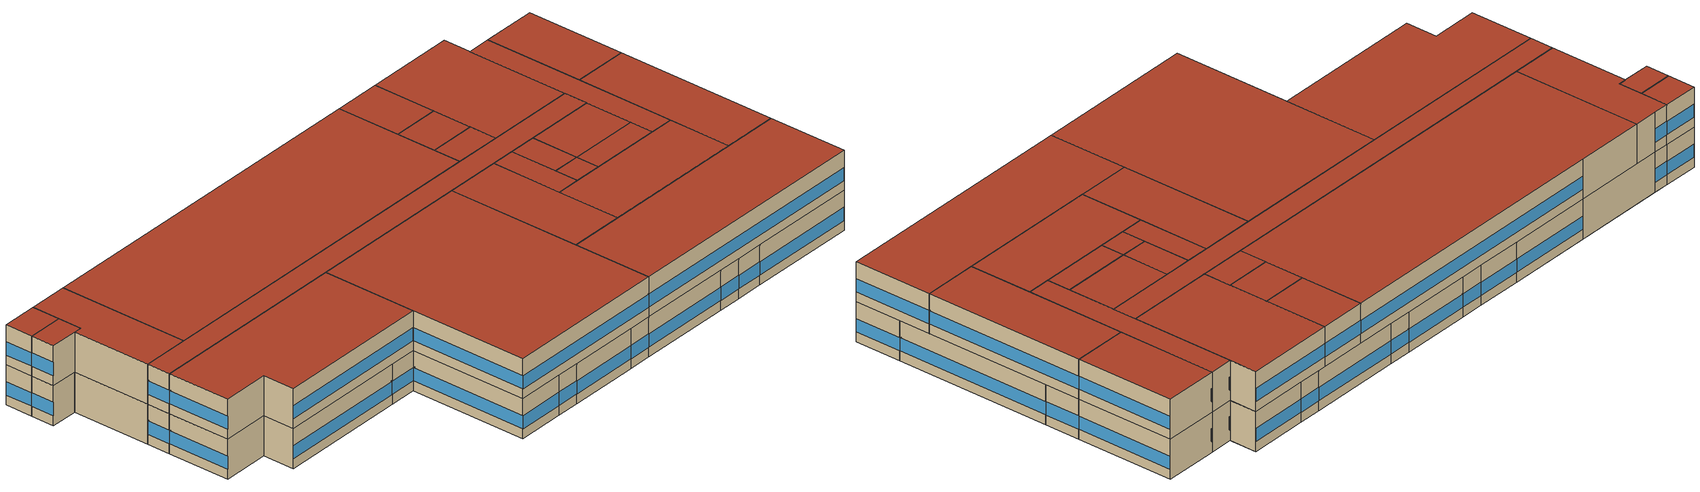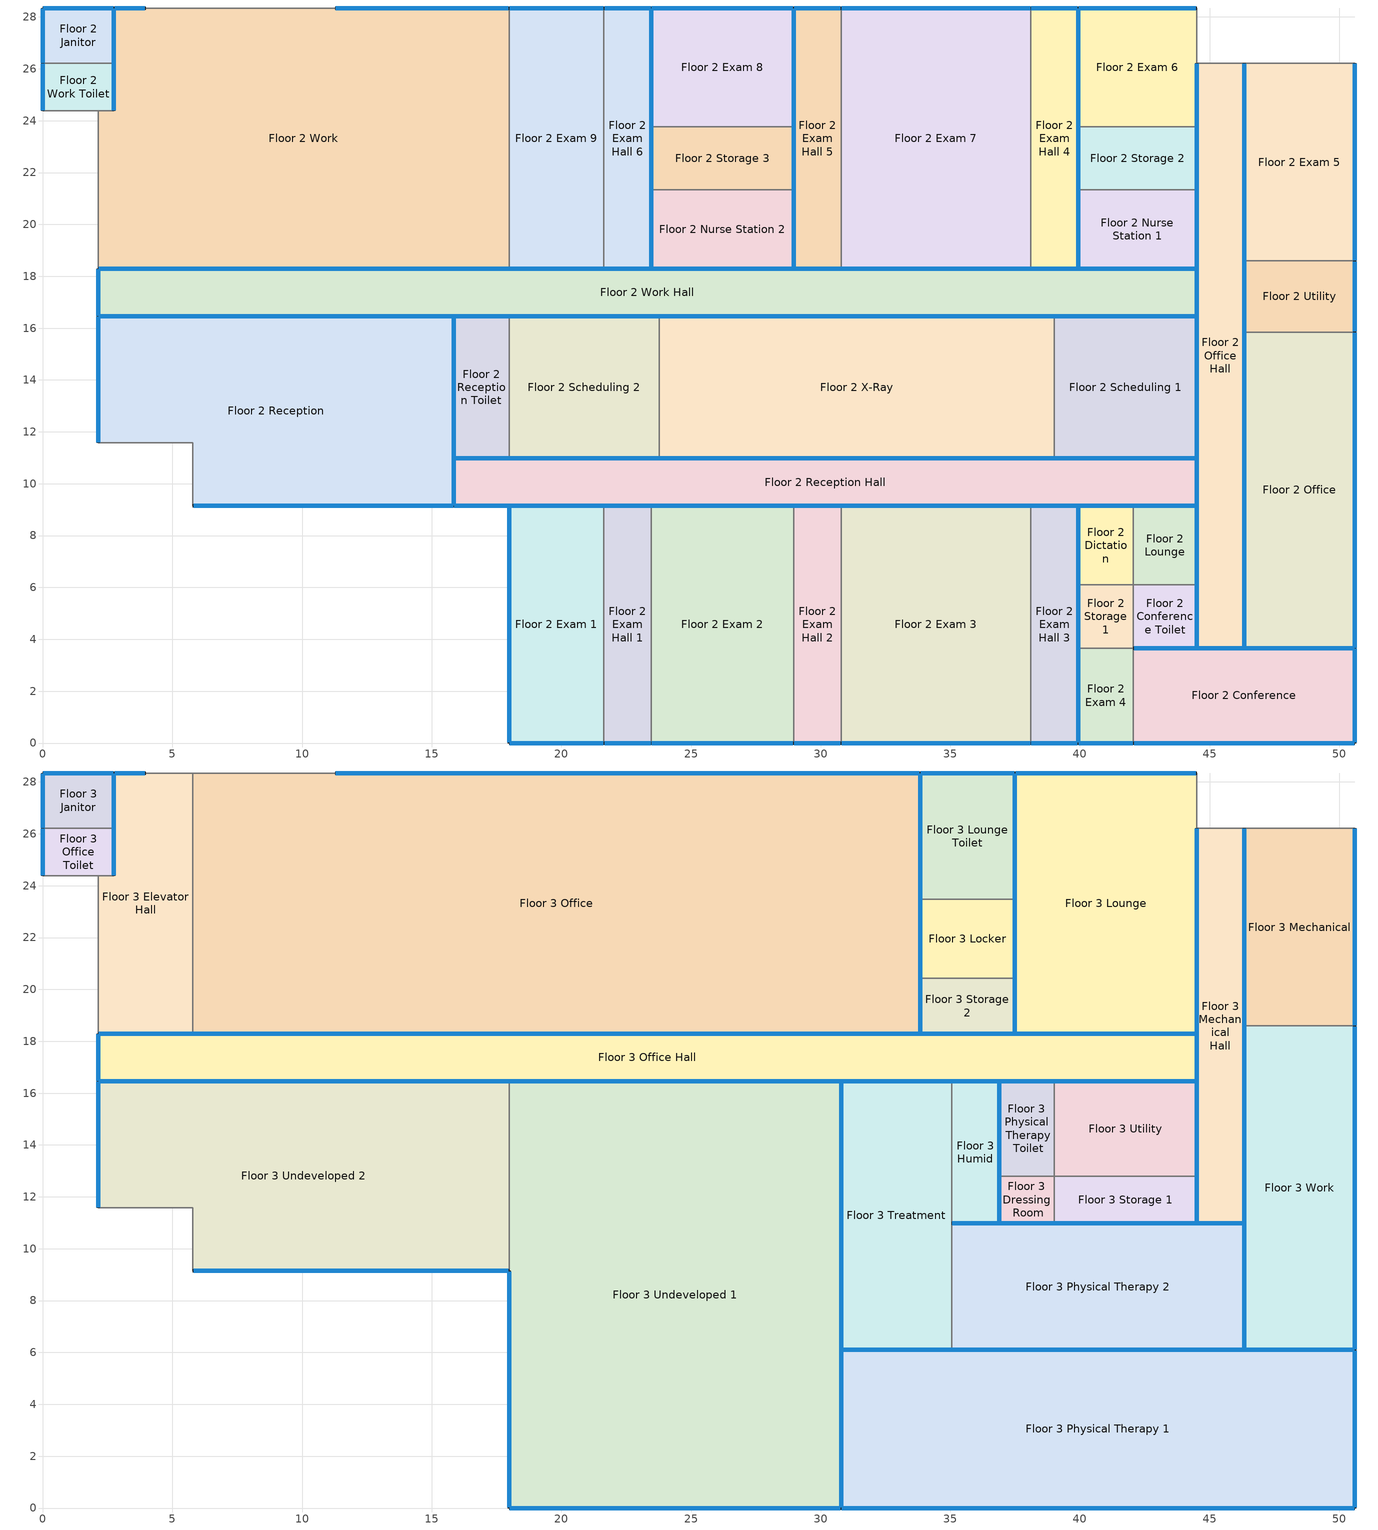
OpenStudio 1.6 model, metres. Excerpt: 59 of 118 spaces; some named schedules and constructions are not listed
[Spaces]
Floor 2 Work
 floor outside: 17.98,28.35 17.98,18.29 2.13,18.29 2.13,24.38 2.74,24.38 2.74,28.35 z3.05
 wall outside: 2.13,18.29 17.98,18.29 / 17.98,28.35 11.28,28.35 / 3.96,28.35 2.74,28.35 2.74,24.38 z3.05:6.1
 wall to Floor 2 Exam 9: 17.98,18.29 17.98,28.35 z3.05:6.1
 wall to Floor 2 Work Toilet: 2.74,24.38 2.13,24.38 z3.05:6.1
 wall to NW Stair: 11.28,28.35 3.96,28.35 z3.05:6.1
 wall to NW Elevator: 2.13,24.38 2.13,18.29 z3.05:6.1
 window: 2.16,18.29 17.96,18.29 / 17.96,28.35 11.3,28.35 z3.81:4.8; 3.94,28.35 2.77,28.35 z3.81:4.84; 2.74,28.32 2.74,24.41 z3.81:4.81
 roof outside: 17.98,18.29 17.98,28.35 2.74,28.35 2.74,24.38 2.13,24.38 2.13,18.29 z6.1
Floor 2 Reception Toilet
 floor outside: 17.98,16.46 17.98,10.97 15.85,10.97 15.85,16.46 z3.05
 wall outside: 17.98,16.46 15.85,16.46 15.85,10.97 17.98,10.97 z3.05:6.1
 wall to Floor 2 Scheduling 2: 17.98,10.97 17.98,16.46 z3.05:6.1
 window: 15.85,16.43 15.85,11 z3.81:4.81; 17.96,16.46 15.88,16.46 / 15.88,10.97 17.96,10.97 z3.81:4.82
 roof outside: 17.98,10.97 17.98,16.46 15.85,16.46 15.85,10.97 z6.1
Floor 2 X-Ray
 floor outside: 39.01,16.46 39.01,10.97 23.77,10.97 23.77,16.46 z3.05
 wall outside: 23.77,10.97 39.01,10.97 / 39.01,16.46 23.77,16.46 z3.05:6.1
 wall to Floor 2 Scheduling 2: 23.77,16.46 23.77,10.97 z3.05:6.1
 wall to Floor 2 Scheduling 1: 39.01,10.97 39.01,16.46 z3.05:6.1
 window: 23.8,10.97 38.99,10.97 / 38.99,16.46 23.8,16.46 z3.81:4.8
 roof outside: 39.01,10.97 39.01,16.46 23.77,16.46 23.77,10.97 z6.1
Floor 2 Lounge
 floor outside: 44.5,9.14 44.5,6.1 42.06,6.1 42.06,9.14 z3.05
 wall outside: 44.5,6.1 44.5,9.14 42.06,9.14 z3.05:6.1
 wall to Floor 2 Conference Toilet: 42.06,6.1 44.5,6.1 z3.05:6.1
 wall to Floor 2 Dictation: 42.06,9.14 42.06,6.1 z3.05:6.1
 window: 44.48,9.14 42.09,9.14 z3.81:4.82; 44.5,6.12 44.5,9.12 z3.81:4.81
 roof outside: 44.5,6.1 44.5,9.14 42.06,9.14 42.06,6.1 z6.1
Floor 2 Janitor
 floor outside: 2.74,28.35 2.74,26.21 0,26.21 0,28.35 z3.05
 wall outside: 2.74,26.21 2.74,28.35 0,28.35 0,26.21 z3.05:6.1
 wall to Floor 2 Work Toilet: 0,26.21 2.74,26.21 z3.05:6.1
 window: 2.74,26.24 2.74,28.32 / 0,28.32 0,26.24 z3.81:4.82; 2.72,28.35 0.03,28.35 z3.81:4.81
Floor 2 Conference
 floor outside: 50.6,3.66 50.6,0 42.06,0 42.06,3.66 z3.05
 wall outside: 42.06,0 50.6,0 50.6,3.66 42.06,3.66 z3.05:6.1
 wall to Floor 2 Exam 4: 42.06,3.66 42.06,0 z3.05:6.1
 window: 50.57,3.66 42.09,3.66 / 42.09,0 50.57,0 z3.81:4.8; 50.6,0.03 50.6,3.63 z3.81:4.81
 roof outside: 50.6,0 50.6,3.66 42.06,3.66 42.06,0 z6.1
Floor 2 Exam 7
 floor outside: 38.1,28.35 38.1,18.29 30.78,18.29 30.78,28.35 z3.05
 wall outside: 38.1,28.35 30.78,28.35 / 30.78,18.29 38.1,18.29 z3.05:6.1
 wall to Floor 2 Exam Hall 5: 30.78,28.35 30.78,18.29 z3.05:6.1
 wall to Floor 2 Exam Hall 4: 38.1,18.29 38.1,28.35 z3.05:6.1
 window: 30.81,18.29 38.07,18.29 / 38.07,28.35 30.81,28.35 z3.81:4.8
 roof outside: 38.1,18.29 38.1,28.35 30.78,28.35 30.78,18.29 z6.1
Floor 2 Exam 6
 floor outside: 44.5,28.35 44.5,23.77 39.93,23.77 39.93,28.35 z3.05
 wall outside: 44.5,28.35 39.93,28.35 39.93,23.77 / 44.5,23.77 44.5,26.21 z3.05:6.1
 wall to Floor 2 Storage 2: 39.93,23.77 44.5,23.77 z3.05:6.1
 wall to NE Stair: 44.5,26.21 44.5,28.35 z3.05:6.1
 window: 39.93,28.32 39.93,23.8 / 44.48,28.35 39.95,28.35 z3.81:4.81; 44.5,23.8 44.5,26.19 z3.81:4.82
 roof outside: 44.5,23.77 44.5,28.35 39.93,28.35 39.93,23.77 z6.1
Floor 2 Exam 1
 floor outside: 21.64,9.14 21.64,0 17.98,0 17.98,9.14 z3.05
 wall outside: 21.64,9.14 17.98,9.14 17.98,0 21.64,0 z3.05:6.1
 wall to Floor 2 Exam Hall 1: 21.64,0 21.64,9.14 z3.05:6.1
 window: 18.01,0 21.62,0 / 21.62,9.14 18.01,9.14 z3.81:4.81; 17.98,9.12 17.98,0.03 z3.81:4.8
 roof outside: 21.64,0 21.64,9.14 17.98,9.14 17.98,0 z6.1
Floor 2 Office
 floor outside: 50.6,15.85 50.6,3.66 46.33,3.66 46.33,15.85 z3.05
 wall outside: 46.33,15.85 46.33,3.66 50.6,3.66 50.6,15.85 z3.05:6.1
 wall to Floor 2 Utility: 50.6,15.85 46.33,15.85 z3.05:6.1
 window: 46.33,15.82 46.33,3.68 / 50.6,3.68 50.6,15.82 z3.81:4.8; 46.36,3.66 50.57,3.66 z3.81:4.81
 roof outside: 50.6,3.66 50.6,15.85 46.33,15.85 46.33,3.66 z6.1
Floor 2 Exam Hall 5
 floor outside: 30.78,28.35 30.78,18.29 28.96,18.29 28.96,28.35 z3.05
 wall outside: 30.78,28.35 28.96,28.35 28.96,18.29 30.78,18.29 z3.05:6.1
 window: 28.98,18.29 30.76,18.29 / 30.76,28.35 28.98,28.35 z3.81:4.82; 28.96,28.32 28.96,18.31 z3.81:4.8
 roof outside: 30.78,18.29 30.78,28.35 28.96,28.35 28.96,18.29 z6.1
Floor 2 Scheduling 1
 floor outside: 44.5,16.46 44.5,10.97 39.01,10.97 39.01,16.46 z3.05
 wall outside: 39.01,10.97 44.5,10.97 44.5,16.46 39.01,16.46 z3.05:6.1
 window: 44.5,11 44.5,16.43 / 39.04,10.97 44.48,10.97 / 44.48,16.46 39.04,16.46 z3.81:4.81
 roof outside: 44.5,10.97 44.5,16.46 39.01,16.46 39.01,10.97 z6.1
Floor 2 Office Hall
 floor outside: 46.33,26.21 46.33,3.66 44.5,3.66 44.5,26.21 z3.05
 wall outside: 44.5,26.21 44.5,3.66 46.33,3.66 46.33,26.21 z3.05:6.1
 wall to NE Stair: 46.33,26.21 44.5,26.21 z3.05:6.1
 window: 44.53,3.66 46.3,3.66 z3.81:4.82; 44.5,26.19 44.5,3.68 / 46.33,3.68 46.33,26.19 z3.81:4.8
 roof outside: 46.33,3.66 46.33,26.21 44.5,26.21 44.5,3.66 z6.1
Floor 2 Exam 4
 floor outside: 42.06,3.66 42.06,0 39.93,0 39.93,3.66 z3.05
 wall outside: 39.93,3.66 39.93,0 42.06,0 z3.05:6.1
 wall to Floor 2 Storage 1: 42.06,3.66 39.93,3.66 z3.05:6.1
 window: 39.95,0 42.04,0 z3.81:4.82; 39.93,3.63 39.93,0.03 z3.81:4.81
 roof outside: 42.06,0 42.06,3.66 39.93,3.66 39.93,0 z6.1
Floor 2 Reception
 floor outside: 15.85,16.46 15.85,9.14 5.79,9.14 5.79,11.58 2.13,11.58 2.13,16.46 z3.05
 wall outside: 5.79,9.14 15.85,9.14 15.85,16.46 2.13,16.46 2.13,11.58 z3.05:6.1
 wall to SW Stair: 2.13,11.58 5.79,11.58 5.79,9.14 z3.05:6.1
 window: 5.82,9.14 15.82,9.14 / 15.82,16.46 2.16,16.46 / 15.85,9.17 15.85,16.43 z3.81:4.8; 2.13,16.43 2.13,11.61 z3.81:4.81
 roof outside: 15.85,9.14 15.85,16.46 2.13,16.46 2.13,11.58 5.79,11.58 5.79,9.14 z6.1
Floor 2 Nurse Station 2
 floor outside: 28.96,21.34 28.96,18.29 23.47,18.29 23.47,21.34 z3.05
 wall outside: 23.47,21.34 23.47,18.29 28.96,18.29 28.96,21.34 z3.05:6.1
 wall to Floor 2 Storage 3: 28.96,21.34 23.47,21.34 z3.05:6.1
 window: 23.5,18.29 28.93,18.29 / 28.96,18.31 28.96,21.31 / 23.47,21.31 23.47,18.31 z3.81:4.81
 roof outside: 28.96,18.29 28.96,21.34 23.47,21.34 23.47,18.29 z6.1
Floor 2 Exam 8
 floor outside: 28.96,28.35 28.96,23.77 23.47,23.77 23.47,28.35 z3.05
 wall outside: 28.96,23.77 28.96,28.35 23.47,28.35 23.47,23.77 z3.05:6.1
 wall to Floor 2 Storage 3: 23.47,23.77 28.96,23.77 z3.05:6.1
 window: 28.96,23.8 28.96,28.32 / 23.47,28.32 23.47,23.8 / 28.93,28.35 23.49,28.35 z3.81:4.81
 roof outside: 28.96,23.77 28.96,28.35 23.47,28.35 23.47,23.77 z6.1
Floor 2 Exam Hall 4
 floor outside: 39.93,28.35 39.93,18.29 38.1,18.29 38.1,28.35 z3.05
 wall outside: 38.1,18.29 39.93,18.29 39.93,28.35 38.1,28.35 z3.05:6.1
 window: 39.93,18.31 39.93,28.32 z3.81:4.8; 39.9,28.35 38.13,28.35 / 38.13,18.29 39.9,18.29 z3.81:4.82
 roof outside: 39.93,18.29 39.93,28.35 38.1,28.35 38.1,18.29 z6.1
Floor 2 Work Toilet
 floor to Floor 1 Lobby Toilet: 2.74,26.21 2.74,24.38 0,24.38 0,26.21 z3.05
 wall outside: 0,26.21 0,24.38 / 2.74,24.38 2.74,26.21 z3.05:6.1
 wall to NW Elevator: 0,24.38 2.13,24.38 z3.05:6.1
 window: 0,26.19 0,24.41 / 2.74,24.41 2.74,26.19 z3.81:4.82
Floor 2 Scheduling 2
 floor outside: 23.77,16.46 23.77,10.97 17.98,10.97 17.98,16.46 z3.05
 wall outside: 23.77,16.46 17.98,16.46 / 17.98,10.97 23.77,10.97 z3.05:6.1
 window: 23.75,16.46 18.01,16.46 / 18.01,10.97 23.75,10.97 z3.81:4.81
 roof outside: 23.77,10.97 23.77,16.46 17.98,16.46 17.98,10.97 z6.1
Floor 2 Utility
 floor outside: 50.6,18.59 50.6,15.85 46.33,15.85 46.33,18.59 z3.05
 wall outside: 50.6,15.85 50.6,18.59 / 46.33,18.59 46.33,15.85 z3.05:6.1
 wall to Floor 2 Exam 5: 50.6,18.59 46.33,18.59 z3.05:6.1
 window: 46.33,18.57 46.33,15.88 / 50.6,15.88 50.6,18.57 z3.81:4.81
 roof outside: 50.6,15.85 50.6,18.59 46.33,18.59 46.33,15.85 z6.1
Floor 2 Exam Hall 3
 floor outside: 39.93,9.14 39.93,0 38.1,0 38.1,9.14 z3.05
 wall outside: 38.1,0 39.93,0 39.93,9.14 38.1,9.14 z3.05:6.1
 wall to Floor 2 Exam 3: 38.1,9.14 38.1,0 z3.05:6.1
 window: 38.13,0 39.9,0 / 39.9,9.14 38.13,9.14 z3.81:4.82; 39.93,0.03 39.93,9.12 z3.81:4.8
 roof outside: 39.93,0 39.93,9.14 38.1,9.14 38.1,0 z6.1
Floor 2 Exam 5
 floor outside: 50.6,26.21 50.6,18.59 46.33,18.59 46.33,26.21 z3.05
 wall outside: 46.33,26.21 46.33,18.59 / 50.6,18.59 50.6,26.21 z3.05:6.1
 wall to NE Stair: 50.6,26.21 46.33,26.21 z3.05:6.1
 window: 50.6,18.62 50.6,26.19 / 46.33,26.19 46.33,18.62 z3.81:4.8
Floor 2 Exam 2
 floor outside: 28.96,9.14 28.96,0 23.47,0 23.47,9.14 z3.05
 wall outside: 23.47,0 28.96,0 / 28.96,9.14 23.47,9.14 z3.05:6.1
 wall to Floor 2 Exam Hall 1: 23.47,9.14 23.47,0 z3.05:6.1
 wall to Floor 2 Exam Hall 2: 28.96,0 28.96,9.14 z3.05:6.1
 window: 23.5,0 28.93,0 / 28.93,9.14 23.49,9.14 z3.81:4.81
 roof outside: 28.96,0 28.96,9.14 23.47,9.14 23.47,0 z6.1
Floor 2 Exam Hall 6
 floor outside: 23.47,28.35 23.47,18.29 21.64,18.29 21.64,28.35 z3.05
 wall outside: 21.64,18.29 23.47,18.29 23.47,28.35 21.64,28.35 z3.05:6.1
 wall to Floor 2 Exam 9: 21.64,28.35 21.64,18.29 z3.05:6.1
 window: 23.44,28.35 21.67,28.35 / 21.67,18.29 23.44,18.29 z3.81:4.82; 23.47,18.31 23.47,28.32 z3.81:4.8
 roof outside: 23.47,18.29 23.47,28.35 21.64,28.35 21.64,18.29 z6.1
Floor 2 Reception Hall
 floor outside: 44.5,10.97 44.5,9.14 15.85,9.14 15.85,10.97 z3.05
 wall outside: 44.5,9.14 44.5,10.97 15.85,10.97 15.85,9.14 44.5,9.14 z3.05:6.1
 window: 15.85,10.95 15.85,9.17 / 44.5,9.17 44.5,10.95 z3.81:4.82; 44.48,10.97 15.88,10.97 / 15.88,9.14 44.48,9.14 z3.81:4.8
 roof outside: 44.5,9.14 44.5,10.97 15.85,10.97 15.85,9.14 z6.1
Floor 2 Nurse Station 1
 floor outside: 44.5,21.34 44.5,18.29 39.93,18.29 39.93,21.34 z3.05
 wall outside: 39.93,21.34 39.93,18.29 44.5,18.29 44.5,21.34 z3.05:6.1
 wall to Floor 2 Storage 2: 44.5,21.34 39.93,21.34 z3.05:6.1
 window: 44.5,18.31 44.5,21.31 / 39.95,18.29 44.48,18.29 / 39.93,21.31 39.93,18.31 z3.81:4.81
 roof outside: 44.5,18.29 44.5,21.34 39.93,21.34 39.93,18.29 z6.1
Floor 2 Dictation
 floor outside: 42.06,9.14 42.06,6.1 39.93,6.1 39.93,9.14 z3.05
 wall outside: 42.06,9.14 39.93,9.14 39.93,6.1 z3.05:6.1
 wall to Floor 2 Storage 1: 39.93,6.1 42.06,6.1 z3.05:6.1
 window: 42.04,9.14 39.95,9.14 z3.81:4.82; 39.93,9.12 39.93,6.12 z3.81:4.81
 roof outside: 42.06,6.1 42.06,9.14 39.93,9.14 39.93,6.1 z6.1
Floor 2 Storage 2
 floor outside: 44.5,23.77 44.5,21.34 39.93,21.34 39.93,23.77 z3.05
 wall outside: 39.93,23.77 39.93,21.34 / 44.5,21.34 44.5,23.77 z3.05:6.1
 window: 39.93,23.75 39.93,21.36 / 44.5,21.36 44.5,23.75 z3.81:4.82
 roof outside: 44.5,21.34 44.5,23.77 39.93,23.77 39.93,21.34 z6.1
Floor 2 Exam 3
 floor outside: 38.1,9.14 38.1,0 30.78,0 30.78,9.14 z3.05
 wall outside: 30.78,0 38.1,0 / 38.1,9.14 30.78,9.14 z3.05:6.1
 wall to Floor 2 Exam Hall 2: 30.78,9.14 30.78,0 z3.05:6.1
 window: 30.81,0 38.07,0 / 38.07,9.14 30.81,9.14 z3.81:4.8
 roof outside: 38.1,0 38.1,9.14 30.78,9.14 30.78,0 z6.1
Floor 2 Storage 3
 floor outside: 28.96,23.77 28.96,21.34 23.47,21.34 23.47,23.77 z3.05
 wall outside: 28.96,21.34 28.96,23.77 / 23.47,23.77 23.47,21.34 z3.05:6.1
 window: 23.47,23.75 23.47,21.36 / 28.96,21.36 28.96,23.75 z3.81:4.82
 roof outside: 28.96,21.34 28.96,23.77 23.47,23.77 23.47,21.34 z6.1
Floor 2 Exam Hall 1
 floor outside: 23.47,9.14 23.47,0 21.64,0 21.64,9.14 z3.05
 wall outside: 23.47,9.14 21.64,9.14 / 21.64,0 23.47,0 z3.05:6.1
 window: 21.67,0 23.44,0 / 23.44,9.14 21.67,9.14 z3.81:4.82
 roof outside: 23.47,0 23.47,9.14 21.64,9.14 21.64,0 z6.1
Floor 2 Storage 1
 floor outside: 42.06,6.1 42.06,3.66 39.93,3.66 39.93,6.1 z3.05
 wall outside: 39.93,6.1 39.93,3.66 z3.05:6.1
 wall to Floor 2 Conference Toilet: 42.06,3.66 42.06,6.1 z3.05:6.1
 window: 39.93,6.07 39.93,3.68 z3.81:4.82
 roof outside: 42.06,3.66 42.06,6.1 39.93,6.1 39.93,3.66 z6.1
Floor 2 Work Hall
 floor outside: 44.5,18.29 44.5,16.46 2.13,16.46 2.13,18.29 z3.05
 wall outside: 2.13,18.29 2.13,16.46 44.5,16.46 44.5,18.29 2.13,18.29 z3.05:6.1
 window: 2.16,16.46 44.48,16.46 / 44.48,18.29 2.16,18.29 z3.81:4.8; 44.5,16.48 44.5,18.26 / 2.13,18.26 2.13,16.48 z3.81:4.82
Floor 2 Exam 9
 floor outside: 21.64,28.35 21.64,18.29 17.98,18.29 17.98,28.35 z3.05
 wall outside: 17.98,18.29 21.64,18.29 / 21.64,28.35 17.98,28.35 z3.05:6.1
 window: 18.01,18.29 21.62,18.29 / 21.62,28.35 18.01,28.35 z3.81:4.81
 roof outside: 21.64,18.29 21.64,28.35 17.98,28.35 17.98,18.29 z6.1
Floor 2 Exam Hall 2
 floor outside: 30.78,9.14 30.78,0 28.96,0 28.96,9.14 z3.05
 wall outside: 30.78,9.14 28.96,9.14 / 28.96,0 30.78,0 z3.05:6.1
 window: 28.98,0 30.76,0 / 30.76,9.14 28.98,9.14 z3.81:4.82
 roof outside: 30.78,0 30.78,9.14 28.96,9.14 28.96,0 z6.1
Floor 2 Conference Toilet
 floor outside: 44.5,6.1 44.5,3.66 42.06,3.66 42.06,6.1 z3.05
 wall outside: 42.06,3.66 44.5,3.66 44.5,6.1 z3.05:6.1
 window: 44.5,3.68 44.5,6.07 / 42.09,3.66 44.48,3.66 z3.81:4.82
 roof outside: 44.5,3.66 44.5,6.1 42.06,6.1 42.06,3.66 z6.1
Floor 3 Office Hall
 floor to Floor 2 Work Hall: 44.5,18.29 44.5,16.46 2.13,16.46 2.13,18.29 z6.1
 wall outside: 44.5,18.29 2.13,18.29 2.13,16.46 44.5,16.46 44.5,18.29 z6.1:9.14
 window: 44.48,18.29 2.16,18.29 / 2.16,16.46 44.48,16.46 z6.86:7.85; 2.13,18.26 2.13,16.48 / 44.5,16.48 44.5,18.26 z6.86:7.87
 roof outside: 44.5,16.46 44.5,18.29 2.13,18.29 2.13,16.46 z9.14
Floor 3 Work
 floor outside: 50.6,18.59 50.6,6.1 46.33,6.1 46.33,18.59 z6.1
 wall outside: 46.33,18.59 46.33,6.1 50.6,6.1 50.6,18.59 z6.1:9.14
 wall to Floor 3 Mechanical: 50.6,18.59 46.33,18.59 z6.1:9.14
 window: 46.33,18.57 46.33,6.12 / 50.6,6.12 50.6,18.57 z6.86:7.85; 46.36,6.1 50.57,6.1 z6.86:7.86
 roof outside: 50.6,6.1 50.6,18.59 46.33,18.59 46.33,6.1 z9.14
Floor 3 Storage 2
 floor outside: 37.49,20.42 37.49,18.29 33.83,18.29 33.83,20.42 z6.1
 wall outside: 33.83,20.42 33.83,18.29 37.49,18.29 37.49,20.42 z6.1:9.14
 wall to Floor 3 Locker: 37.49,20.42 33.83,20.42 z6.1:9.14
 window: 37.49,18.31 37.49,20.4 / 33.83,20.4 33.83,18.31 z6.86:7.87; 33.86,18.29 37.47,18.29 z6.86:7.86
 roof outside: 37.49,18.29 37.49,20.42 33.83,20.42 33.83,18.29 z9.14
Floor 3 Office
 floor outside: 33.83,28.35 33.83,18.29 5.79,18.29 5.79,28.35 z6.1
 wall outside: 5.79,18.29 33.83,18.29 33.83,28.35 11.28,28.35 z6.1:9.14
 wall to NW Stair: 11.28,28.35 5.79,28.35 z6.1:9.14
 wall to Floor 3 Elevator Hall: 5.79,28.35 5.79,18.29 z6.1:9.14
 window: 33.83,18.31 33.83,28.32 / 33.81,28.35 11.3,28.35 / 5.82,18.29 33.81,18.29 z6.86:7.85
 roof outside: 33.83,18.29 33.83,28.35 5.79,28.35 5.79,18.29 z9.14
Floor 3 Janitor
 floor to Floor 2 Janitor: 2.74,28.35 2.74,26.21 0,26.21 0,28.35 z6.1
 wall outside: 2.74,26.21 2.74,28.35 0,28.35 0,26.21 z6.1:9.14
 wall to Floor 3 Office Toilet: 0,26.21 2.74,26.21 z6.1:9.14
 window: 0,28.32 0,26.24 / 2.74,26.24 2.74,28.32 z6.86:7.87; 2.72,28.35 0.03,28.35 z6.86:7.86
 roof outside: 2.74,26.21 2.74,28.35 0,28.35 0,26.21 z9.14
Floor 3 Mechanical Hall
 floor outside: 46.33,26.21 46.33,10.97 44.5,10.97 44.5,26.21 z6.1
 wall outside: 44.5,26.21 44.5,10.97 46.33,10.97 46.33,26.21 z6.1:9.14
 wall to NE Stair: 46.33,26.21 44.5,26.21 z6.1:9.14
 window: 46.33,11 46.33,26.19 / 44.5,26.19 44.5,11 z6.86:7.85; 44.53,10.97 46.3,10.97 z6.86:7.87
 roof outside: 46.33,10.97 46.33,26.21 44.5,26.21 44.5,10.97 z9.14
Floor 3 Undeveloped 1
 floor outside: 30.78,16.46 30.78,0 17.98,0 17.98,16.46 z6.1
 wall outside: 17.98,9.14 17.98,0 30.78,0 30.78,16.46 17.98,16.46 z6.1:9.14
 wall to Floor 3 Undeveloped 2: 17.98,16.46 17.98,9.14 z6.1:9.14
 window: 18.01,0 30.76,0 / 17.98,9.12 17.98,0.03 / 30.78,0.03 30.78,16.43 / 30.76,16.46 18.01,16.46 z6.86:7.85
 roof outside: 30.78,0 30.78,16.46 17.98,16.46 17.98,0 z9.14
Floor 3 Physical Therapy 2
 floor outside: 46.33,10.97 46.33,6.1 35.05,6.1 35.05,10.97 z6.1
 wall outside: 35.05,6.1 46.33,6.1 46.33,10.97 35.05,10.97 z6.1:9.14
 wall to Floor 3 Treatment: 35.05,10.97 35.05,6.1 z6.1:9.14
 window: 46.3,10.97 35.08,10.97 / 46.33,6.12 46.33,10.95 / 35.08,6.1 46.3,6.1 z6.86:7.85
 roof outside: 46.33,6.1 46.33,10.97 35.05,10.97 35.05,6.1 z9.14
Floor 3 Dressing Room
 floor outside: 39.01,12.8 39.01,10.97 36.88,10.97 36.88,12.8 z6.1
 wall outside: 36.88,12.8 36.88,10.97 39.01,10.97 z6.1:9.14
 wall to Floor 3 Storage 1: 39.01,10.97 39.01,12.8 z6.1:9.14
 wall to Floor 3 Physical Therapy Toilet: 39.01,12.8 36.88,12.8 z6.1:9.14
 window: 36.88,12.78 36.88,11 / 36.91,10.97 38.99,10.97 z6.86:7.87
 roof outside: 39.01,10.97 39.01,12.8 36.88,12.8 36.88,10.97 z9.14
Floor 3 Office Toilet
 floor to Floor 2 Work Toilet: 2.74,26.21 2.74,24.38 0,24.38 0,26.21 z6.1
 wall outside: 0,26.21 0,24.38 / 2.74,24.38 2.74,26.21 z6.1:9.14
 wall to NW Elevator: 0,24.38 2.13,24.38 z6.1:9.14
 wall to Floor 3 Elevator Hall: 2.13,24.38 2.74,24.38 z6.1:9.14
 window: 2.74,24.41 2.74,26.19 / 0,26.19 0,24.41 z6.86:7.87
 roof outside: 2.74,24.38 2.74,26.21 0,26.21 0,24.38 z9.14
Floor 3 Lounge
 floor outside: 44.5,28.35 44.5,18.29 37.49,18.29 37.49,28.35 z6.1
 wall outside: 44.5,28.35 37.49,28.35 37.49,18.29 44.5,18.29 44.5,26.21 z6.1:9.14
 wall to NE Stair: 44.5,26.21 44.5,28.35 z6.1:9.14
 window: 44.5,18.31 44.5,26.19 / 37.49,28.32 37.49,18.31 / 44.48,28.35 37.52,28.35 / 37.52,18.29 44.48,18.29 z6.86:7.85
 roof outside: 44.5,18.29 44.5,28.35 37.49,28.35 37.49,18.29 z9.14
Floor 3 Humid
 floor outside: 36.88,16.46 36.88,10.97 35.05,10.97 35.05,16.46 z6.1
 wall outside: 35.05,10.97 36.88,10.97 36.88,16.46 35.05,16.46 z6.1:9.14
 wall to Floor 3 Treatment: 35.05,16.46 35.05,10.97 z6.1:9.14
 window: 35.08,10.97 36.86,10.97 / 36.86,16.46 35.08,16.46 z6.86:7.87; 36.88,11 36.88,16.43 z6.86:7.85
 roof outside: 36.88,10.97 36.88,16.46 35.05,16.46 35.05,10.97 z9.14
Floor 3 Undeveloped 2
 floor outside: 17.98,16.46 17.98,9.14 5.79,9.14 5.79,11.58 2.13,11.58 2.13,16.46 z6.1
 wall outside: 5.79,9.14 17.98,9.14 / 17.98,16.46 2.13,16.46 2.13,11.58 z6.1:9.14
 wall to SW Stair: 2.13,11.58 5.79,11.58 5.79,9.14 z6.1:9.14
 window: 2.13,16.43 2.13,11.61 / 17.96,16.46 2.16,16.46 / 5.82,9.14 17.96,9.14 z6.86:7.85
 roof outside: 17.98,9.14 17.98,16.46 2.13,16.46 2.13,11.58 5.79,11.58 5.79,9.14 z9.14
Floor 3 Mechanical
 floor to Floor 2 Exam 5: 50.6,26.21 50.6,18.59 46.33,18.59 46.33,26.21 z6.1
 wall outside: 50.6,18.59 50.6,26.21 / 46.33,26.21 46.33,18.59 z6.1:9.14
 wall to NE Stair: 50.6,26.21 46.33,26.21 z6.1:9.14
 window: 46.33,26.19 46.33,18.62 / 50.6,18.62 50.6,26.19 z6.86:7.85
 roof outside: 50.6,18.59 50.6,26.21 46.33,26.21 46.33,18.59 z9.14
Floor 3 Physical Therapy Toilet
 floor outside: 39.01,16.46 39.01,12.8 36.88,12.8 36.88,16.46 z6.1
 wall outside: 39.01,16.46 36.88,16.46 36.88,12.8 z6.1:9.14
 wall to Floor 3 Utility: 39.01,12.8 39.01,16.46 z6.1:9.14
 window: 38.99,16.46 36.91,16.46 z6.86:7.87; 36.88,16.43 36.88,12.83 z6.86:7.86
 roof outside: 39.01,12.8 39.01,16.46 36.88,16.46 36.88,12.8 z9.14
Floor 3 Elevator Hall
 floor outside: 5.79,28.35 5.79,18.29 2.13,18.29 2.13,24.38 2.74,24.38 2.74,28.35 z6.1
 wall outside: 2.13,18.29 5.79,18.29 / 3.96,28.35 2.74,28.35 2.74,24.38 z6.1:9.14
 wall to NW Elevator: 2.13,24.38 2.13,18.29 z6.1:9.14
 wall to NW Stair: 5.79,28.35 3.96,28.35 z6.1:9.14
 window: 2.74,28.32 2.74,24.41 / 2.16,18.29 5.77,18.29 z6.86:7.86; 3.94,28.35 2.77,28.35 z6.86:7.89
 roof outside: 5.79,18.29 5.79,28.35 2.74,28.35 2.74,24.38 2.13,24.38 2.13,18.29 z9.14
Floor 3 Lounge Toilet
 floor outside: 37.49,28.35 37.49,23.47 33.83,23.47 33.83,28.35 z6.1
 wall outside: 37.49,23.47 37.49,28.35 33.83,28.35 33.83,23.47 z6.1:9.14
 wall to Floor 3 Locker: 33.83,23.47 37.49,23.47 z6.1:9.14
 window: 33.83,28.32 33.83,23.49 / 37.49,23.5 37.49,28.32 z6.86:7.85; 37.46,28.35 33.86,28.35 z6.86:7.86
 roof outside: 37.49,23.47 37.49,28.35 33.83,28.35 33.83,23.47 z9.14
Floor 3 Physical Therapy 1
 floor outside: 50.6,6.1 50.6,0 30.78,0 30.78,6.1 z6.1
 wall outside: 30.78,0 50.6,0 50.6,6.1 30.78,6.1 30.78,0 z6.1:9.14
 window: 50.57,6.1 30.81,6.1 / 30.81,0 50.57,0 / 50.6,0.03 50.6,6.07 / 30.78,6.07 30.78,0.03 z6.86:7.85
 roof outside: 50.6,0 50.6,6.1 30.78,6.1 30.78,0 z9.14
Floor 3 Utility
 floor outside: 44.5,16.46 44.5,12.8 39.01,12.8 39.01,16.46 z6.1
 wall outside: 44.5,12.8 44.5,16.46 39.01,16.46 z6.1:9.14
 wall to Floor 3 Storage 1: 39.01,12.8 44.5,12.8 z6.1:9.14
 window: 44.48,16.46 39.04,16.46 z6.86:7.85; 44.5,12.83 44.5,16.43 z6.86:7.86
 roof outside: 44.5,12.8 44.5,16.46 39.01,16.46 39.01,12.8 z9.14
Floor 3 Storage 1
 floor outside: 44.5,12.8 44.5,10.97 39.01,10.97 39.01,12.8 z6.1
 wall outside: 39.01,10.97 44.5,10.97 44.5,12.8 z6.1:9.14
 window: 44.5,11 44.5,12.78 z6.86:7.87; 39.04,10.97 44.48,10.97 z6.86:7.85
 roof outside: 44.5,10.97 44.5,12.8 39.01,12.8 39.01,10.97 z9.14
Floor 3 Locker
 floor outside: 37.49,23.47 37.49,20.42 33.83,20.42 33.83,23.47 z6.1
 wall outside: 33.83,23.47 33.83,20.42 / 37.49,20.42 37.49,23.47 z6.1:9.14
 window: 37.49,20.45 37.49,23.44 / 33.83,23.44 33.83,20.45 z6.86:7.86
 roof outside: 37.49,20.42 37.49,23.47 33.83,23.47 33.83,20.42 z9.14
Floor 3 Treatment
 floor outside: 35.05,16.46 35.05,6.1 30.78,6.1 30.78,16.46 z6.1
 wall outside: 35.05,16.46 30.78,16.46 30.78,6.1 35.05,6.1 z6.1:9.14
 window: 30.78,16.43 30.78,6.12 z6.86:7.85; 30.81,6.1 35.03,6.1 / 35.03,16.46 30.81,16.46 z6.86:7.86
 roof outside: 35.05,6.1 35.05,16.46 30.78,16.46 30.78,6.1 z9.14
[Site]
Calgary Int'l_AB_CAN: Latitude {deg}=51.12; Longitude {deg}=-114.02; Time Zone {hr}=-7; Elevation {m}=1084; Terrain=City
[Building]
c:/test//OutPatient.osm: North Axis {deg}=0; Default Construction Set=DND-Concrete at climate 7a
[Site:WaterMainsTemperature]
Calculation Method=Correlation; Annual Average Outdoor Air Temperature {C}=3.94167; Maximum Difference In Monthly Average Outdoor Air Temperatures {deltaC}=25
[SizingPeriod:DesignDay] Barometric Pressure {Pa}=88963; Sky Clearness=0; Rain Indicator=0; Snow Indicator=0; Day of Month=21; Daylight Saving Time Indicator=0; Humidity Indicating Type=Wetbulb; Dry-Bulb Temperature Range Modifier Type=DefaultMultipliers
Name | Maximum Dry-Bulb Temperature {C} | Daily Dry-Bulb Temperature Range {deltaC} | Humidity Indicating Conditions at Maximum Dry-Bulb {BasedOnField A3} | Wind Speed {m/s} | Wind Direction {deg} | Month | Day Type | Solar Model Indicator | ASHRAE Taub | ASHRAE Taud
Calgary Int'l Ann Htg 99.6% Condns DB | -29.1 | 0 | -29.1 | 2.9 | 0 | 1 | WinterDesignDay | ASHRAEClearSky
Calgary Int'l Ann Clg .4% Condns WB=>MDB | 25.4 | 12.3 | 17.3 | 4.6 | 160 | 7 | SummerDesignDay | ASHRAETau | 0.341 | 2.408
Calgary Int'l Ann Clg .4% Condns DB=>MWB | 28.6 | 12.3 | 15.7 | 4.6 | 160 | 7 | SummerDesignDay | ASHRAETau | 0.341 | 2.408
[DefaultConstructionSet]
DND-Concrete at climate 7a: Default Exterior Surface Constructions=DND-Concrete at climate 7a; Default Interior Surface Constructions=000_Interior_DefSurfCons 12; Default Ground Contact Surface Constructions=DND-Concrete at climate 7a 1; Default Exterior SubSurface Constructions=DND-Concrete at climate 7a; Default Interior SubSurface Constructions=000_Interior_DefSubCons 12; Interior Partition Construction=000_Interior Partition
[DefaultSurfaceConstructions]
Name | Floor Construction | Wall Construction | Roof Ceiling Construction
000_Interior_DefSurfCons 12 | 000_Interior Floor | 000_Interior Wall | 000_Interior Ceiling
DND-Concrete at climate 7a | Customized opaque construction {ba3be71f-c13c-42c5-904d-7937f73c69da} to conductance of 0.162 | Customized opaque construction {982bd9f8-3d71-4e0c-9f5e-09841ccffa99} to conductance of 0.21 | Customized opaque construction {27aa5325-8f8a-48eb-9db4-838d4cf55b6c} to conductance of 0.162
DND-Concrete at climate 7a 1 | Customized opaque construction {aaae6019-76c9-4b7f-abeb-c2da1492320a} to conductance of 0.757 | Customized opaque construction {141bd82d-7858-490d-89cf-6e68bd255b00} to conductance of 0.284 | Customized opaque construction {ba3be71f-c13c-42c5-904d-7937f73c69da} to conductance of 0.284
[DefaultSubSurfaceConstructions]
Name | Fixed Window Construction | Operable Window Construction | Door Construction | Glass Door Construction | Skylight Construction | Tubular Daylight Dome Construction | Tubular Daylight Diffuser Construction | Overhead Door Construction
000_Interior_DefSubCons 12 | 000_Interior Window | 000_Interior Window | 000_Interior Door | 000_Exterior Window | 000_Exterior Window | 000_Interior Window | 000_Interior Window
DND-Concrete at climate 7a | Customized Fenestration: cond=0.220 tvis=0.210 tsol=0.500 | Customized Fenestration: cond=0.220 tvis=0.210 tsol=0.500 | Customized opaque construction {e0c325ff-047b-4b22-9c39-348b92939777} to conductance of 2.2 | Customized Fenestration: cond=0.220 tvis=0.210 tsol=0.500 | Customized Fenestration: cond=0.220 tvis=0.210 tsol=0.500 | Customized Fenestration: cond=0.220 tvis=0.210 tsol=0.500 | Customized Fenestration: cond=0.220 tvis=0.210 tsol=0.500 | Customized opaque construction {14d81c1d-636d-47da-8091-4d5087b8d923} to conductance of 2.2
[Construction]
000_Interior Partition; 000_Interior Door: 000_G05 25mm wood
000_Interior Floor: 000_F16 Acoustic tile, 000_F05 Ceiling air space resistance, 000_M11 100mm lightweight concrete
000_Interior Wall: 000_G01a 19mm gypsum board, 000_F04 Wall air space resistance, 000_G01a 19mm gypsum board
000_Interior Ceiling: 000_M11 100mm lightweight concrete, 000_F05 Ceiling air space resistance, 000_F16 Acoustic tile
000_Interior Window: 000_Clear 3mm
000_Exterior Window: 000_Clear 3mm, 000_Air 13mm, 000_Clear 3mm
Customized Fenestration: cond=0.220 tvis=0.210 tsol=0.500: Customized Fenestration:: cond=0.220 tvis=0.210 tsol=0.500
[Material]
Name | Roughness | Thickness | Conductivity | Density | Specific Heat
000_G05 25mm wood | MediumSmooth | 0.0254 | 0.15 | 608 | 1630
000_G01a 19mm gypsum board | MediumSmooth | 0.019 | 0.16 | 800 | 1090
000_F16 Acoustic tile | MediumSmooth | 0.0191 | 0.06 | 368 | 590
000_M11 100mm lightweight concrete | MediumRough | 0.1016 | 0.53 | 1280 | 840
[Material:AirGap]
Name | Thermal Resistance
000_F05 Ceiling air space resistance | 0.18
000_F04 Wall air space resistance | 0.15
[WindowMaterial:SimpleGlazingSystem]
Customized Fenestration:: cond=0.220 tvis=0.210 tsol=0.500: U-Factor {W/m2-K}=2.2; Solar Heat Gain Coefficient=0.6; Visible Transmittance=0.21
[WindowMaterial:Glazing]
000_Clear 3mm: Optical Data Type=SpectralAverage; Thickness=0.003; Solar Transmittance at Normal Incidence=0.837; Front Side Solar Reflectance at Normal Incidence=0.075; Back Side Solar Reflectance at Normal Incidence=0.075; Visible Transmittance at Normal Incidence=0.898; Front Side Visible Reflectance at Normal Incidence=0.081; Back Side Visible Reflectance at Normal Incidence=0.081; Infrared Transmittance at Normal Incidence=0; Front Side Infrared Hemispherical Emissivity=0.84; Back Side Infrared Hemispherical Emissivity=0.84; Conductivity=0.9
[WindowMaterial:Gas]
000_Air 13mm: Gas Type=Air; Thickness=0.0127
[ThermalZone] Multiplier=1; Thermostat=NECB-G; Use Ideal Air Loads=Yes
Floor 3 Treatment Thermal Zone; Floor 3 Mechanical Hall Thermal Zone; Floor 3 Office Thermal Zone; Floor 2 Exam Hall 1 Thermal Zone; Floor 3 Office Hall Thermal Zone; Floor 2 Work Thermal Zone; Floor 3 Dressing Room Thermal Zone; Floor 2 Exam 6 Thermal Zone; Floor 2 Scheduling 2 Thermal Zone; Floor 2 Exam Hall 4 Thermal Zone; Floor 3 Work Thermal Zone; Floor 2 Reception Toilet Thermal Zone; Floor 2 Exam 7 Thermal Zone; Floor 2 Exam 1 Thermal Zone; Floor 2 X-Ray Thermal Zone; Floor 2 Lounge Thermal Zone; Floor 2 Janitor Thermal Zone; Floor 2 Conference Thermal Zone; Floor 3 Storage 2 Thermal Zone; Floor 3 Mechanical Thermal Zone; Floor 3 Physical Therapy Toilet Thermal Zone; Floor 2 Exam 9 Thermal Zone; Floor 2 Exam Hall 6 Thermal Zone; Floor 2 Office Thermal Zone; Floor 3 Lounge Thermal Zone; Floor 2 Exam 3 Thermal Zone; Floor 2 Storage 1 Thermal Zone; Floor 3 Janitor Thermal Zone; Floor 2 Exam Hall 5 Thermal Zone; Floor 2 Scheduling 1 Thermal Zone; Floor 2 Dictation Thermal Zone; Floor 2 Work Toilet Thermal Zone; Floor 2 Office Hall Thermal Zone; Floor 2 Reception Thermal Zone; Floor 3 Undeveloped 1 Thermal Zone; Floor 3 Elevator Hall Thermal Zone; Floor 2 Exam 4 Thermal Zone; Floor 2 Nurse Station 2 Thermal Zone; Floor 2 Exam 8 Thermal Zone; Floor 3 Locker Thermal Zone; Floor 3 Humid Thermal Zone; Floor 2 Nurse Station 1 Thermal Zone; Floor 3 Physical Therapy 2 Thermal Zone; Floor 2 Utility Thermal Zone; Floor 2 Exam Hall 3 Thermal Zone; Floor 2 Exam 5 Thermal Zone; Floor 2 Exam 2 Thermal Zone; Floor 3 Lounge Toilet Thermal Zone; Floor 2 Reception Hall Thermal Zone; Floor 3 Physical Therapy 1 Thermal Zone; Floor 2 Storage 2 Thermal Zone; Floor 3 Office Toilet Thermal Zone; Floor 3 Undeveloped 2 Thermal Zone; Floor 2 Storage 3 Thermal Zone; Floor 3 Utility Thermal Zone; Floor 2 Conference Toilet Thermal Zone; Floor 3 Storage 1 Thermal Zone; Floor 2 Exam Hall 2 Thermal Zone; Floor 2 Work Hall Thermal Zone
[Space] Space Type=NECB-Dormitory - living quarters; Part of Total Floor Area=Yes
Name | Building Story | Thermal Zone
Floor 3 Treatment | 2 | Floor 3 Treatment Thermal Zone
Floor 3 Mechanical Hall | 2 | Floor 3 Mechanical Hall Thermal Zone
Floor 3 Office | 2 | Floor 3 Office Thermal Zone
Floor 2 Exam Hall 1 | 3 | Floor 2 Exam Hall 1 Thermal Zone
Floor 3 Office Hall | 2 | Floor 3 Office Hall Thermal Zone
Floor 2 Work | 3 | Floor 2 Work Thermal Zone
Floor 3 Dressing Room | 2 | Floor 3 Dressing Room Thermal Zone
Floor 2 Exam 6 | 3 | Floor 2 Exam 6 Thermal Zone
Floor 2 Scheduling 2 | 3 | Floor 2 Scheduling 2 Thermal Zone
Floor 2 Exam Hall 4 | 3 | Floor 2 Exam Hall 4 Thermal Zone
Floor 3 Work | 2 | Floor 3 Work Thermal Zone
Floor 2 Reception Toilet | 3 | Floor 2 Reception Toilet Thermal Zone
Floor 2 Exam 7 | 3 | Floor 2 Exam 7 Thermal Zone
Floor 2 Exam 1 | 3 | Floor 2 Exam 1 Thermal Zone
Floor 2 X-Ray | 3 | Floor 2 X-Ray Thermal Zone
Floor 2 Lounge | 3 | Floor 2 Lounge Thermal Zone
Floor 2 Janitor | 3 | Floor 2 Janitor Thermal Zone
Floor 2 Conference | 3 | Floor 2 Conference Thermal Zone
Floor 3 Storage 2 | 2 | Floor 3 Storage 2 Thermal Zone
Floor 3 Mechanical | 2 | Floor 3 Mechanical Thermal Zone
Floor 3 Physical Therapy Toilet | 2 | Floor 3 Physical Therapy Toilet Thermal Zone
Floor 2 Exam 9 | 3 | Floor 2 Exam 9 Thermal Zone
Floor 2 Exam Hall 6 | 3 | Floor 2 Exam Hall 6 Thermal Zone
Floor 2 Office | 3 | Floor 2 Office Thermal Zone
Floor 3 Lounge | 2 | Floor 3 Lounge Thermal Zone
Floor 2 Exam 3 | 3 | Floor 2 Exam 3 Thermal Zone
Floor 2 Storage 1 | 3 | Floor 2 Storage 1 Thermal Zone
Floor 3 Janitor | 2 | Floor 3 Janitor Thermal Zone
Floor 2 Exam Hall 5 | 3 | Floor 2 Exam Hall 5 Thermal Zone
Floor 2 Scheduling 1 | 3 | Floor 2 Scheduling 1 Thermal Zone
Floor 2 Dictation | 3 | Floor 2 Dictation Thermal Zone
Floor 2 Work Toilet | 3 | Floor 2 Work Toilet Thermal Zone
Floor 2 Office Hall | 3 | Floor 2 Office Hall Thermal Zone
Floor 2 Reception | 3 | Floor 2 Reception Thermal Zone
Floor 3 Undeveloped 1 | 2 | Floor 3 Undeveloped 1 Thermal Zone
Floor 3 Elevator Hall | 2 | Floor 3 Elevator Hall Thermal Zone
Floor 2 Exam 4 | 3 | Floor 2 Exam 4 Thermal Zone
Floor 2 Nurse Station 2 | 3 | Floor 2 Nurse Station 2 Thermal Zone
Floor 2 Exam 8 | 3 | Floor 2 Exam 8 Thermal Zone
Floor 3 Locker | 2 | Floor 3 Locker Thermal Zone
Floor 3 Humid | 2 | Floor 3 Humid Thermal Zone
Floor 2 Nurse Station 1 | 3 | Floor 2 Nurse Station 1 Thermal Zone
Floor 3 Physical Therapy 2 | 2 | Floor 3 Physical Therapy 2 Thermal Zone
Floor 2 Utility | 3 | Floor 2 Utility Thermal Zone
Floor 2 Exam Hall 3 | 3 | Floor 2 Exam Hall 3 Thermal Zone
Floor 2 Exam 5 | 3 | Floor 2 Exam 5 Thermal Zone
Floor 2 Exam 2 | 3 | Floor 2 Exam 2 Thermal Zone
Floor 3 Lounge Toilet | 2 | Floor 3 Lounge Toilet Thermal Zone
Floor 2 Reception Hall | 3 | Floor 2 Reception Hall Thermal Zone
Floor 3 Physical Therapy 1 | 2 | Floor 3 Physical Therapy 1 Thermal Zone
Floor 2 Storage 2 | 3 | Floor 2 Storage 2 Thermal Zone
Floor 3 Office Toilet | 2 | Floor 3 Office Toilet Thermal Zone
Floor 3 Undeveloped 2 | 2 | Floor 3 Undeveloped 2 Thermal Zone
Floor 2 Storage 3 | 3 | Floor 2 Storage 3 Thermal Zone
Floor 3 Utility | 2 | Floor 3 Utility Thermal Zone
Floor 2 Conference Toilet | 3 | Floor 2 Conference Toilet Thermal Zone
Floor 3 Storage 1 | 2 | Floor 3 Storage 1 Thermal Zone
Floor 2 Exam Hall 2 | 3 | Floor 2 Exam Hall 2 Thermal Zone
Floor 2 Work Hall | 3 | Floor 2 Work Hall Thermal Zone
[BuildingStory]
2; 3
[ThermostatSetpoint:DualSetpoint]
NECB-G: Heating Setpoint Temperature Schedule=NECB-G-Htg; Cooling Setpoint Temperature Schedule=NECB-G-Clg
[DefaultScheduleSet]
NECB-G: Hours of Operation Schedule=NECB-G-Fan; Number of People Schedule=NECB-G-Occ; Lighting Schedule=NECB-G-Ltg; Electric Equipment Schedule=NECB-G-Equ; Hot Water Equipment Schedule=NECB-G-HW; Infiltration Schedule=FRACTION_ALWAYS_ON; Other Equipment Schedule=NECB-G-Proc
[People:Definition]
NECB-Dormitory - living quarters-sched-G-people-def: Number of People Calculation Method=Area/Person; Space Floor Area per Person {m2/person}=25; Fraction Radiant=0.3
[Lights:Definition]
NECB-Dormitory - living quarters-sched-G-lights-def: Design Level Calculation Method=Watts/Area; Watts per Space Floor Area {W/m2}=4.1
[ElectricEquipment:Definition]
NECB-Dormitory - living quarters-sched-G-elec-def: Design Level Calculation Method=Watts/Area; Watts per Space Floor Area {W/m2}=2.5
[HotWaterEquipment:Definition]
NECB-Dormitory - living quarters-sched-G-dhw-def: Design Level Calculation Method=Watts/Area; Watts per Space Floor Area {W/m2}=500
[People]
NECB-Dormitory - living quarters-sched-G-people: People Definition=NECB-Dormitory - living quarters-sched-G-people-def; Space or SpaceType=NECB-Dormitory - living quarters; Activity Level Schedule=activity 120W; Multiplier=1
[Lights]
NECB-Dormitory - living quarters-sched-G-lights: Lights Definition=NECB-Dormitory - living quarters-sched-G-lights-def; Space or SpaceType=NECB-Dormitory - living quarters; Multiplier=1
[ElectricEquipment]
NECB-Dormitory - living quarters-sched-G-elec: Electric Equipment Definition=NECB-Dormitory - living quarters-sched-G-elec-def; Space or SpaceType=NECB-Dormitory - living quarters; Multiplier=1
[HotWaterEquipment]
NECB-Dormitory - living quarters-sched-G-dhw: Hot Water Equipment Definition=NECB-Dormitory - living quarters-sched-G-dhw-def; Space or SpaceType=NECB-Dormitory - living quarters; Multiplier=1
[DesignSpecification:OutdoorAir]
NECB-Dormitory - living quarters-sched-G-oa: Outdoor Air Method=Maximum; Outdoor Air Flow per Person {m3/s-person}=0.0139781; Outdoor Air Flow per Floor Area {m3/s-m2}=0; Outdoor Air Flow Rate {m3/s}=0; Outdoor Air Flow Air Changes per Hour {1/hr}=0; Outdoor Air Flow Rate Fraction Schedule=FRACTION_ALWAYS_ON
[SpaceInfiltration:DesignFlowRate]
NECB-Dormitory - living quarters-sched-G-inf: Space or SpaceType=NECB-Dormitory - living quarters; Schedule=FRACTION_ALWAYS_ON; Design Flow Rate Calculation Method=Flow/ExteriorArea; Flow per Exterior Surface Area {m3/s-m2}=0.00025; Constant Term Coefficient=1; Temperature Term Coefficient=0; Velocity Term Coefficient=0; Velocity Squared Term Coefficient=0
[SpaceType]
NECB-Dormitory - living quarters: Default Schedule Set=NECB-G; Design Specification Outdoor Air Object=NECB-Dormitory - living quarters-sched-G-oa
[Schedule:Ruleset]
Name | Default Day Schedule
FRACTION_ALWAYS_ON | Schedule Day 1
NECB-G-Occ | Schedule Day 50
NECB-G-Ltg | Schedule Day 51
NECB-G-Equ | Schedule Day 52
NECB-G-Fan | Schedule Day 53
NECB-G-Proc | Schedule Day 54
NECB-G-Clg | Schedule Day 55
NECB-G-Htg | Schedule Day 56
NECB-G-HW | Schedule Day 57
activity 120W | Schedule Day 74
[Schedule:Day]
Schedule Day 1; wkdFRACTION_ALWAYS_ON 1; satFRACTION_ALWAYS_ON 1; sunFRACTION_ALWAYS_ON 1; Schedule Day 53; wkdNECB-G-Fan 1; satNECB-G-Fan 1; sunNECB-G-Fan 1: 1, 0, 1, 2, 0, 1, 3, 0, 1, 4, 0, 1, 5, 0, 1, 6, 0, 1, 7, 0, 1, 8, 0, 1, 9, 0, 1, 10, 0, 1, 11, 0, 1, 12, 0, 1, 13, 0, 1, 14, 0, 1, 15, 0, 1, 16, 0, 1, 17, 0, 1, 18, 0, 1, 19, 0, 1, 20, 0, 1, 21, 0, 1, 22, 0, 1, 23, 0, 1, 24, 0, 1
Schedule Day 50; wkdNECB-G-Occ 1: 1, 0, 0.9, 2, 0, 0.9, 3, 0, 0.9, 4, 0, 0.9, 5, 0, 0.9, 6, 0, 0.9, 7, 0, 0.9, 8, 0, 0.7, 9, 0, 0.4, 10, 0, 0.3, 11, 0, 0.3, 12, 0, 0.3, 13, 0, 0.3, 14, 0, 0.3, 15, 0, 0.3, 16, 0, 0.3, 17, 0, 0.3, 18, 0, 0.5, 19, 0, 0.9, 20, 0, 0.9, 21, 0, 0.9, 22, 0, 0.9, 23, 0, 0.9, 24, 0, 0.9
satNECB-G-Occ 1; sunNECB-G-Occ 1: 1, 0, 0.9, 2, 0, 0.9, 3, 0, 0.9, 4, 0, 0.9, 5, 0, 0.9, 6, 0, 0.9, 7, 0, 0.9, 8, 0, 0.7, 9, 0, 0.5, 10, 0, 0.5, 11, 0, 0.5, 12, 0, 0.5, 13, 0, 0.5, 14, 0, 0.5, 15, 0, 0.5, 16, 0, 0.5, 17, 0, 0.5, 18, 0, 0.7, 19, 0, 0.9, 20, 0, 0.9, 21, 0, 0.9, 22, 0, 0.9, 23, 0, 0.9, 24, 0, 0.9
Schedule Day 51; wkdNECB-G-Ltg 1; satNECB-G-Ltg 1; sunNECB-G-Ltg 1: 1, 0, 0.3, 2, 0, 0, 3, 0, 0, 4, 0, 0, 5, 0, 0, 6, 0, 0, 7, 0, 0.2, 8, 0, 0.5, 9, 0, 0.5, 10, 0, 0, 11, 0, 0, 12, 0, 0, 13, 0, 0, 14, 0, 0, 15, 0, 0, 16, 0, 0, 17, 0, 0, 18, 0, 0, 19, 0, 0, 20, 0, 0.9, 21, 0, 0.9, 22, 0, 0.9, 23, 0, 0.8, 24, 0, 0.6
Schedule Day 52; wkdNECB-G-Equ 1; satNECB-G-Equ 1; sunNECB-G-Equ 1; Schedule Day 54; wkdNECB-G-Proc 1; satNECB-G-Proc 1; sunNECB-G-Proc 1: 1, 0, 0.3, 2, 0, 0.2, 3, 0, 0.2, 4, 0, 0.2, 5, 0, 0.2, 6, 0, 0.2, 7, 0, 0.2, 8, 0, 0.8, 9, 0, 0.8, 10, 0, 0.4, 11, 0, 0.4, 12, 0, 0.4, 13, 0, 0.4, 14, 0, 0.4, 15, 0, 0.4, 16, 0, 0.4, 17, 0, 0.5, 18, 0, 0.2, 19, 0, 0.9, 20, 0, 0.9, 21, 0, 0.7, 22, 0, 0.5, 23, 0, 0.5, 24, 0, 0.5
Schedule Day 55: 1, 0, 24, 2, 0, 24, 3, 0, 24, 4, 0, 24, 5, 0, 24, 6, 0, 24, 7, 0, 24, 8, 0, 24, 9, 0, 24, 10, 0, 24, 11, 0, 24, 12, 0, 24, 13, 0, 24, 14, 0, 24, 15, 0, 24, 16, 0, 24, 17, 0, 24, 18, 0, 24, 19, 0, 24, 20, 0, 24, 21, 0, 24, 22, 0, 24, 23, 0, 24, 24, 0, 24
Schedule Day 56: 1, 0, 22, 2, 0, 18, 3, 0, 18, 4, 0, 18, 5, 0, 18, 6, 0, 18, 7, 0, 18, 8, 0, 20, 9, 0, 22, 10, 0, 22, 11, 0, 22, 12, 0, 22, 13, 0, 22, 14, 0, 22, 15, 0, 22, 16, 0, 22, 17, 0, 22, 18, 0, 22, 19, 0, 22, 20, 0, 22, 21, 0, 22, 22, 0, 22, 23, 0, 22, 24, 0, 22
Schedule Day 57; wkdNECB-G-HW 1: 1, 0, 0.1, 2, 0, 0.05, 3, 0, 0.05, 4, 0, 0.05, 5, 0, 0.05, 6, 0, 0.05, 7, 0, 0.2, 8, 0, 0.8, 9, 0, 0.7, 10, 0, 0.5, 11, 0, 0.4, 12, 0, 0.2, 13, 0, 0.2, 14, 0, 0.2, 15, 0, 0.3, 16, 0, 0.5, 17, 0, 0.5, 18, 0, 0.7, 19, 0, 0.7, 20, 0, 0.4, 21, 0, 0.4, 22, 0, 0.2, 23, 0, 0.2, 24, 0, 0.1
satNECB-G-HW 1: 1, 0, 0.1, 2, 0, 0.05, 3, 0, 0.05, 4, 0, 0.05, 5, 0, 0.05, 6, 0, 0.05, 7, 0, 0.05, 8, 0, 0.2, 9, 0, 0.5, 10, 0, 0.5, 11, 0, 0.5, 12, 0, 0.3, 13, 0, 0.3, 14, 0, 0.3, 15, 0, 0.3, 16, 0, 0.7, 17, 0, 0.9, 18, 0, 0.7, 19, 0, 0.7, 20, 0, 0.6, 21, 0, 0.5, 22, 0, 0.4, 23, 0, 0.3, 24, 0, 0.2
sunNECB-G-HW 1: 1, 0, 0.1, 2, 0, 0.05, 3, 0, 0.05, 4, 0, 0.05, 5, 0, 0.05, 6, 0, 0.05, 7, 0, 0.05, 8, 0, 0.05, 9, 0, 0.2, 10, 0, 0.3, 11, 0, 0.3, 12, 0, 0.2, 13, 0, 0.2, 14, 0, 0.3, 15, 0, 0.4, 16, 0, 0.5, 17, 0, 0.6, 18, 0, 0.7, 19, 0, 0.4, 20, 0, 0.3, 21, 0, 0.2, 22, 0, 0.2, 23, 0, 0.2, 24, 0, 0.2
wkdactivity 120W 1; satactivity 120W 1; sunactivity 120W 1: 1, 0, 120, 2, 0, 120, 3, 0, 120, 4, 0, 120, 5, 0, 120, 6, 0, 120, 7, 0, 120, 8, 0, 120, 9, 0, 120, 10, 0, 120, 11, 0, 120, 12, 0, 120, 13, 0, 120, 14, 0, 120, 15, 0, 120, 16, 0, 120, 17, 0, 120, 18, 0, 120, 19, 0, 120, 20, 0, 120, 21, 0, 120, 22, 0, 120, 23, 0, 120, 24, 0, 120
[Schedule:Rule] Date Specification Type=DateRange; Start Month=1; Start Day=1; End Month=12; End Day=31
Name | Schedule Ruleset | Rule Order | Day Schedule | Apply Sunday | Apply Monday | Apply Tuesday | Apply Wednesday | Apply Thursday | Apply Friday | Apply Saturday
wkdFRACTION_ALWAYS_ON rule | FRACTION_ALWAYS_ON | 2 | wkdFRACTION_ALWAYS_ON 1 | No | Yes | Yes | Yes | Yes | Yes | No
satFRACTION_ALWAYS_ONrule | FRACTION_ALWAYS_ON | 1 | satFRACTION_ALWAYS_ON 1 | No | No | No | No | No | No | Yes
sunFRACTION_ALWAYS_ONrule | FRACTION_ALWAYS_ON | 0 | sunFRACTION_ALWAYS_ON 1 | Yes | No | No | No | No | No | No
wkdNECB-G-Occ rule | NECB-G-Occ | 2 | wkdNECB-G-Occ 1 | No | Yes | Yes | Yes | Yes | Yes | No
satNECB-G-Occrule | NECB-G-Occ | 1 | satNECB-G-Occ 1 | No | No | No | No | No | No | Yes
sunNECB-G-Occrule | NECB-G-Occ | 0 | sunNECB-G-Occ 1 | Yes | No | No | No | No | No | No
wkdNECB-G-Ltg rule | NECB-G-Ltg | 2 | wkdNECB-G-Ltg 1 | No | Yes | Yes | Yes | Yes | Yes | No
satNECB-G-Ltgrule | NECB-G-Ltg | 1 | satNECB-G-Ltg 1 | No | No | No | No | No | No | Yes
sunNECB-G-Ltgrule | NECB-G-Ltg | 0 | sunNECB-G-Ltg 1 | Yes | No | No | No | No | No | No
wkdNECB-G-Equ rule | NECB-G-Equ | 2 | wkdNECB-G-Equ 1 | No | Yes | Yes | Yes | Yes | Yes | No
satNECB-G-Equrule | NECB-G-Equ | 1 | satNECB-G-Equ 1 | No | No | No | No | No | No | Yes
sunNECB-G-Equrule | NECB-G-Equ | 0 | sunNECB-G-Equ 1 | Yes | No | No | No | No | No | No
wkdNECB-G-Fan rule | NECB-G-Fan | 2 | wkdNECB-G-Fan 1 | No | Yes | Yes | Yes | Yes | Yes | No
satNECB-G-Fanrule | NECB-G-Fan | 1 | satNECB-G-Fan 1 | No | No | No | No | No | No | Yes
sunNECB-G-Fanrule | NECB-G-Fan | 0 | sunNECB-G-Fan 1 | Yes | No | No | No | No | No | No
wkdNECB-G-Clg rule | NECB-G-Clg | 2 | wkdNECB-G-Clg 1 | No | Yes | Yes | Yes | Yes | Yes | No
satNECB-G-Clgrule | NECB-G-Clg | 1 | satNECB-G-Clg 1 | No | No | No | No | No | No | Yes
sunNECB-G-Clgrule | NECB-G-Clg | 0 | sunNECB-G-Clg 1 | Yes | No | No | No | No | No | No
wkdNECB-G-Htg rule | NECB-G-Htg | 2 | wkdNECB-G-Htg 1 | No | Yes | Yes | Yes | Yes | Yes | No
satNECB-G-Htgrule | NECB-G-Htg | 1 | satNECB-G-Htg 1 | No | No | No | No | No | No | Yes
sunNECB-G-Htgrule | NECB-G-Htg | 0 | sunNECB-G-Htg 1 | Yes | No | No | No | No | No | No
wkdNECB-G-HW rule | NECB-G-HW | 2 | wkdNECB-G-HW 1 | No | Yes | Yes | Yes | Yes | Yes | No
satNECB-G-HWrule | NECB-G-HW | 1 | satNECB-G-HW 1 | No | No | No | No | No | No | Yes
sunNECB-G-HWrule | NECB-G-HW | 0 | sunNECB-G-HW 1 | Yes | No | No | No | No | No | No
